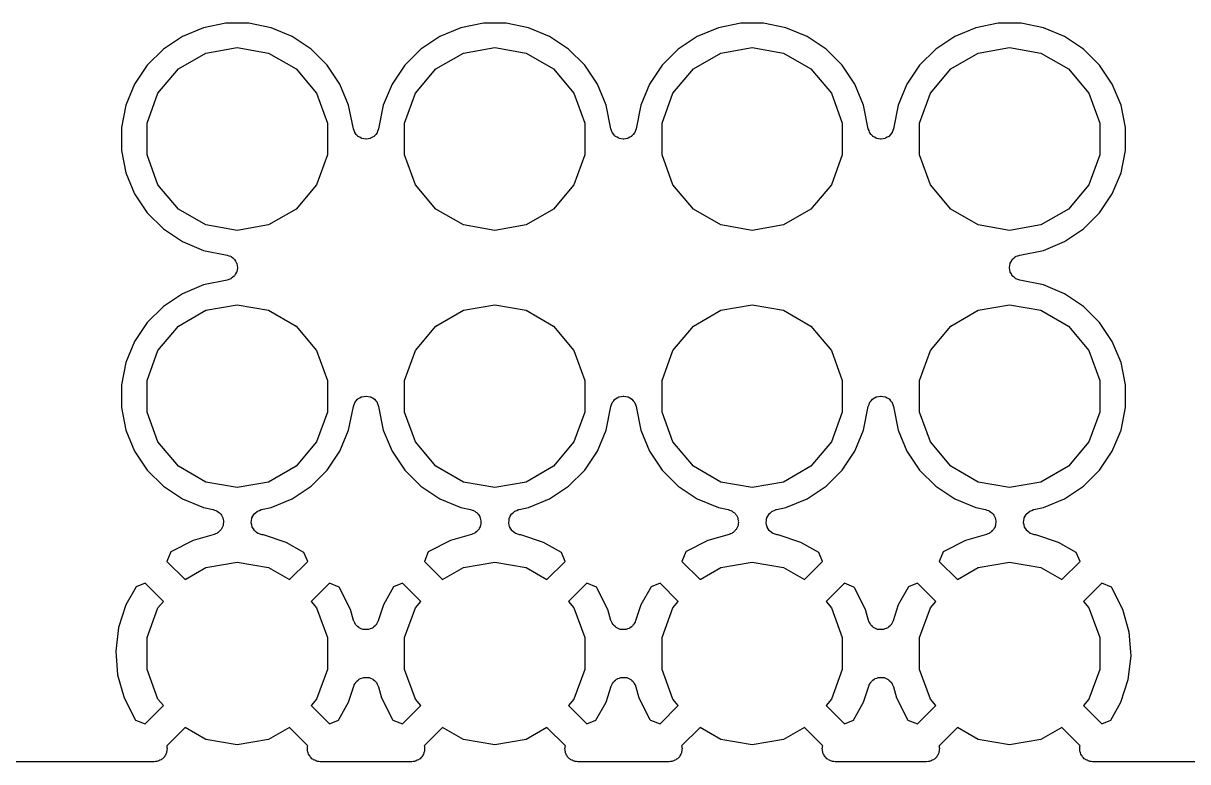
# Model space of a CAD drawing. Extents: x 117.7 to 179.3, y -117.4 to -92.6.
# Drawn here: x 150.2 to 161.69, y -117.38 to -110.08 of the extents above; entities that cross this region are included whole.
import ezdxf

# ---------------------------------------------------------------- set-up
doc = ezdxf.new("R2010")
doc.units = 0
doc.header["$MEASUREMENT"] = 0
doc.layers.add('BLACK', color=7, linetype='CONTINUOUS')

msp = doc.modelspace()

# ---------------------------------------------------------------- linework, layer by layer
at = {"layer": 'BLACK', "linetype": 'CONTINUOUS'}
for p, q in [((151.978, -110.128), (151.77, -110.214)), ((152.199, -110.084), (151.978, -110.128)), ((152.424, -110.084), (152.199, -110.084)), ((152.644, -110.128), (152.424, -110.084)), ((152.853, -110.214), (152.644, -110.128)), ((154.518, -110.128), (154.31, -110.214)), ((154.739, -110.084), (154.518, -110.128)), ((154.964, -110.084), (154.739, -110.084)), ((155.184, -110.128), (154.964, -110.084)), ((155.393, -110.214), (155.184, -110.128)), ((157.058, -110.128), (156.85, -110.214)), ((157.279, -110.084), (157.058, -110.128)), ((157.504, -110.084), (157.279, -110.084)), ((157.724, -110.128), (157.504, -110.084)), ((157.933, -110.214), (157.724, -110.128)), ((159.598, -110.128), (159.39, -110.214)), ((159.819, -110.084), (159.598, -110.128)), ((160.044, -110.084), (159.819, -110.084)), ((160.264, -110.128), (160.044, -110.084)), ((160.473, -110.214), (160.264, -110.128)), ((151.77, -110.214), (151.582, -110.339)), ((153.04, -110.339), (152.853, -110.214)), ((154.31, -110.214), (154.122, -110.339)), ((155.58, -110.339), (155.393, -110.214)), ((156.85, -110.214), (156.662, -110.339)), ((158.12, -110.339), (157.933, -110.214)), ((159.39, -110.214), (159.202, -110.339)), ((160.66, -110.339), (160.473, -110.214)), ((151.582, -110.339), (151.423, -110.498)), ((151.731, -110.535), (152.002, -110.378)), ((152.002, -110.378), (152.311, -110.324)), ((152.311, -110.324), (152.62, -110.378)), ((152.62, -110.378), (152.891, -110.535)), ((153.199, -110.498), (153.04, -110.339)), ((154.122, -110.339), (153.963, -110.498)), ((154.271, -110.535), (154.542, -110.378)), ((154.542, -110.378), (154.851, -110.324)), ((154.851, -110.324), (155.16, -110.378)), ((155.16, -110.378), (155.431, -110.535)), ((155.739, -110.498), (155.58, -110.339)), ((156.662, -110.339), (156.503, -110.498)), ((156.811, -110.535), (157.082, -110.378)), ((157.082, -110.378), (157.391, -110.324)), ((157.391, -110.324), (157.7, -110.378)), ((157.7, -110.378), (157.971, -110.535)), ((158.279, -110.498), (158.12, -110.339)), ((159.202, -110.339), (159.043, -110.498)), ((159.351, -110.535), (159.622, -110.378)), ((159.622, -110.378), (159.931, -110.324)), ((159.931, -110.324), (160.24, -110.378)), ((160.24, -110.378), (160.511, -110.535)), ((160.819, -110.498), (160.66, -110.339)), ((151.423, -110.498), (151.298, -110.685)), ((153.324, -110.685), (153.199, -110.498)), ((153.963, -110.498), (153.838, -110.685)), ((155.864, -110.685), (155.739, -110.498)), ((156.503, -110.498), (156.378, -110.685)), ((158.404, -110.685), (158.279, -110.498)), ((159.043, -110.498), (158.918, -110.685)), ((160.944, -110.685), (160.819, -110.498)), ((151.529, -110.775), (151.731, -110.535)), ((152.891, -110.535), (153.093, -110.775)), ((154.069, -110.775), (154.271, -110.535)), ((155.431, -110.535), (155.633, -110.775)), ((156.609, -110.775), (156.811, -110.535)), ((157.971, -110.535), (158.173, -110.775)), ((159.149, -110.775), (159.351, -110.535)), ((160.511, -110.535), (160.713, -110.775)), ((151.298, -110.685), (151.212, -110.893)), ((153.41, -110.893), (153.324, -110.685)), ((153.838, -110.685), (153.752, -110.893)), ((155.95, -110.893), (155.864, -110.685)), ((156.378, -110.685), (156.292, -110.893)), ((158.49, -110.893), (158.404, -110.685)), ((158.918, -110.685), (158.832, -110.893)), ((161.03, -110.893), (160.944, -110.685)), ((151.422, -111.07), (151.529, -110.775)), ((153.093, -110.775), (153.2, -111.07)), ((153.962, -111.07), (154.069, -110.775)), ((155.633, -110.775), (155.74, -111.07)), ((156.502, -111.07), (156.609, -110.775)), ((158.173, -110.775), (158.28, -111.07)), ((159.042, -111.07), (159.149, -110.775)), ((160.713, -110.775), (160.82, -111.07)), ((151.212, -110.893), (151.168, -111.114)), ((153.457, -111.126), (153.41, -110.893)), ((153.752, -110.893), (153.706, -111.126)), ((155.997, -111.126), (155.95, -110.893)), ((156.292, -110.893), (156.246, -111.126)), ((158.537, -111.126), (158.49, -110.893)), ((158.832, -110.893), (158.786, -111.126)), ((161.074, -111.114), (161.03, -110.893)), ((151.422, -111.383), (151.422, -111.07)), ((153.2, -111.07), (153.2, -111.383)), ((153.962, -111.383), (153.962, -111.07)), ((155.74, -111.07), (155.74, -111.383)), ((156.502, -111.383), (156.502, -111.07)), ((158.28, -111.07), (158.28, -111.383)), ((159.042, -111.383), (159.042, -111.07)), ((160.82, -111.07), (160.82, -111.383)), ((151.168, -111.114), (151.168, -111.339)), ((153.464, -111.144), (153.457, -111.126)), ((153.47, -111.163), (153.464, -111.144)), ((153.472, -111.165), (153.47, -111.163)), ((153.473, -111.167), (153.472, -111.165)), ((153.485, -111.182), (153.473, -111.167)), ((153.497, -111.197), (153.485, -111.182)), ((153.5, -111.198), (153.497, -111.197)), ((153.502, -111.201), (153.5, -111.198)), ((153.519, -111.21), (153.502, -111.201)), ((153.661, -111.201), (153.644, -111.21)), ((153.662, -111.198), (153.661, -111.201)), ((153.665, -111.197), (153.662, -111.198)), ((153.677, -111.182), (153.665, -111.197)), ((153.69, -111.167), (153.677, -111.182)), ((153.691, -111.165), (153.69, -111.167)), ((153.692, -111.163), (153.691, -111.165)), ((153.699, -111.144), (153.692, -111.163)), ((153.706, -111.126), (153.699, -111.144)), ((156.004, -111.144), (155.997, -111.126)), ((156.01, -111.163), (156.004, -111.144)), ((156.012, -111.165), (156.01, -111.163)), ((156.013, -111.167), (156.012, -111.165)), ((156.025, -111.182), (156.013, -111.167)), ((156.037, -111.197), (156.025, -111.182)), ((156.04, -111.198), (156.037, -111.197)), ((156.042, -111.201), (156.04, -111.198)), ((156.059, -111.21), (156.042, -111.201)), ((156.201, -111.201), (156.184, -111.21)), ((156.202, -111.198), (156.201, -111.201)), ((156.205, -111.197), (156.202, -111.198)), ((156.217, -111.182), (156.205, -111.197)), ((156.23, -111.167), (156.217, -111.182)), ((156.231, -111.165), (156.23, -111.167)), ((156.232, -111.163), (156.231, -111.165)), ((156.239, -111.144), (156.232, -111.163)), ((156.246, -111.126), (156.239, -111.144)), ((158.544, -111.144), (158.537, -111.126)), ((158.55, -111.163), (158.544, -111.144)), ((158.552, -111.165), (158.55, -111.163)), ((158.553, -111.167), (158.552, -111.165)), ((158.565, -111.182), (158.553, -111.167)), ((158.577, -111.197), (158.565, -111.182)), ((158.58, -111.198), (158.577, -111.197)), ((158.582, -111.201), (158.58, -111.198)), ((158.599, -111.21), (158.582, -111.201)), ((158.741, -111.201), (158.724, -111.21)), ((158.742, -111.198), (158.741, -111.201)), ((158.745, -111.197), (158.742, -111.198)), ((158.757, -111.182), (158.745, -111.197)), ((158.77, -111.167), (158.757, -111.182)), ((158.771, -111.165), (158.77, -111.167)), ((158.772, -111.163), (158.771, -111.165)), ((158.779, -111.144), (158.772, -111.163)), ((158.786, -111.126), (158.779, -111.144)), ((161.074, -111.339), (161.074, -111.114)), ((153.535, -111.22), (153.519, -111.21)), ((153.538, -111.22), (153.535, -111.22)), ((153.54, -111.222), (153.538, -111.22)), ((153.559, -111.225), (153.54, -111.222)), ((153.578, -111.228), (153.559, -111.225)), ((153.581, -111.228), (153.578, -111.228)), ((153.584, -111.228), (153.581, -111.228)), ((153.603, -111.225), (153.584, -111.228)), ((153.622, -111.222), (153.603, -111.225)), ((153.624, -111.22), (153.622, -111.222)), ((153.627, -111.22), (153.624, -111.22)), ((153.644, -111.21), (153.627, -111.22)), ((156.075, -111.22), (156.059, -111.21)), ((156.078, -111.22), (156.075, -111.22)), ((156.08, -111.222), (156.078, -111.22)), ((156.099, -111.225), (156.08, -111.222)), ((156.118, -111.228), (156.099, -111.225)), ((156.121, -111.228), (156.118, -111.228)), ((156.124, -111.228), (156.121, -111.228)), ((156.143, -111.225), (156.124, -111.228)), ((156.162, -111.222), (156.143, -111.225)), ((156.164, -111.22), (156.162, -111.222)), ((156.167, -111.22), (156.164, -111.22)), ((156.184, -111.21), (156.167, -111.22)), ((158.615, -111.22), (158.599, -111.21)), ((158.618, -111.22), (158.615, -111.22)), ((158.62, -111.222), (158.618, -111.22)), ((158.639, -111.225), (158.62, -111.222)), ((158.658, -111.228), (158.639, -111.225)), ((158.661, -111.228), (158.658, -111.228)), ((158.664, -111.228), (158.661, -111.228)), ((158.683, -111.225), (158.664, -111.228)), ((158.702, -111.222), (158.683, -111.225)), ((158.704, -111.22), (158.702, -111.222)), ((158.707, -111.22), (158.704, -111.22)), ((158.724, -111.21), (158.707, -111.22)), ((151.168, -111.339), (151.212, -111.56)), ((151.529, -111.678), (151.422, -111.383)), ((153.2, -111.383), (153.093, -111.678)), ((154.069, -111.678), (153.962, -111.383)), ((155.74, -111.383), (155.633, -111.678)), ((156.609, -111.678), (156.502, -111.383)), ((158.28, -111.383), (158.173, -111.678)), ((159.149, -111.678), (159.042, -111.383)), ((160.82, -111.383), (160.713, -111.678)), ((161.03, -111.56), (161.074, -111.339)), ((151.212, -111.56), (151.298, -111.768)), ((160.944, -111.768), (161.03, -111.56)), ((151.298, -111.768), (151.423, -111.955)), ((151.731, -111.918), (151.529, -111.678)), ((153.093, -111.678), (152.891, -111.918)), ((154.271, -111.918), (154.069, -111.678)), ((155.633, -111.678), (155.431, -111.918)), ((156.811, -111.918), (156.609, -111.678)), ((158.173, -111.678), (157.971, -111.918)), ((159.351, -111.918), (159.149, -111.678)), ((160.713, -111.678), (160.511, -111.918)), ((160.819, -111.955), (160.944, -111.768)), ((151.423, -111.955), (151.582, -112.114)), ((152.002, -112.075), (151.731, -111.918)), ((152.891, -111.918), (152.62, -112.075)), ((154.542, -112.075), (154.271, -111.918)), ((155.431, -111.918), (155.16, -112.075)), ((157.082, -112.075), (156.811, -111.918)), ((157.971, -111.918), (157.7, -112.075)), ((159.622, -112.075), (159.351, -111.918)), ((160.511, -111.918), (160.24, -112.075)), ((160.66, -112.114), (160.819, -111.955)), ((151.582, -112.114), (151.77, -112.24)), ((152.311, -112.129), (152.002, -112.075)), ((152.62, -112.075), (152.311, -112.129)), ((154.851, -112.129), (154.542, -112.075)), ((155.16, -112.075), (154.851, -112.129)), ((157.391, -112.129), (157.082, -112.075)), ((157.7, -112.075), (157.391, -112.129)), ((159.931, -112.129), (159.622, -112.075)), ((160.24, -112.075), (159.931, -112.129)), ((160.473, -112.24), (160.66, -112.114)), ((151.77, -112.24), (151.978, -112.326)), ((151.978, -112.326), (152.211, -112.372)), ((160.031, -112.372), (160.264, -112.326)), ((160.264, -112.326), (160.473, -112.24)), ((152.211, -112.372), (152.229, -112.379)), ((152.229, -112.379), (152.247, -112.385)), ((152.247, -112.385), (152.249, -112.387)), ((152.249, -112.387), (152.252, -112.388)), ((152.252, -112.388), (152.266, -112.401)), ((152.266, -112.401), (152.281, -112.413)), ((152.281, -112.413), (152.283, -112.415)), ((152.283, -112.415), (152.285, -112.417)), ((152.285, -112.417), (152.294, -112.434)), ((152.294, -112.434), (152.304, -112.451)), ((152.304, -112.451), (152.305, -112.453)), ((152.305, -112.453), (152.306, -112.456)), ((152.306, -112.456), (152.309, -112.475)), ((159.933, -112.475), (159.936, -112.456)), ((159.936, -112.456), (159.937, -112.453)), ((159.937, -112.453), (159.938, -112.451)), ((159.938, -112.451), (159.948, -112.434)), ((159.948, -112.434), (159.957, -112.417)), ((159.957, -112.417), (159.959, -112.415)), ((159.959, -112.415), (159.961, -112.413)), ((159.961, -112.413), (159.976, -112.401)), ((159.976, -112.401), (159.99, -112.388)), ((159.99, -112.388), (159.993, -112.387)), ((159.993, -112.387), (159.995, -112.385)), ((159.995, -112.385), (160.013, -112.379)), ((160.013, -112.379), (160.031, -112.372)), ((152.281, -112.58), (152.266, -112.592)), ((152.283, -112.578), (152.281, -112.58)), ((152.285, -112.576), (152.283, -112.578)), ((152.294, -112.559), (152.285, -112.576)), ((152.304, -112.543), (152.294, -112.559)), ((152.305, -112.54), (152.304, -112.543)), ((152.306, -112.537), (152.305, -112.54)), ((152.309, -112.518), (152.306, -112.537)), ((152.309, -112.475), (152.313, -112.494)), ((152.313, -112.499), (152.309, -112.518)), ((152.313, -112.494), (152.313, -112.497)), ((152.313, -112.497), (152.313, -112.499)), ((159.929, -112.494), (159.933, -112.475)), ((159.93, -112.497), (159.929, -112.494)), ((159.929, -112.499), (159.93, -112.497)), ((159.933, -112.518), (159.929, -112.499)), ((159.936, -112.537), (159.933, -112.518)), ((159.937, -112.54), (159.936, -112.537)), ((159.938, -112.543), (159.937, -112.54)), ((159.948, -112.559), (159.938, -112.543)), ((159.957, -112.576), (159.948, -112.559)), ((159.959, -112.578), (159.957, -112.576)), ((159.961, -112.58), (159.959, -112.578)), ((159.976, -112.592), (159.961, -112.58)), ((151.978, -112.668), (151.77, -112.754)), ((152.211, -112.621), (151.978, -112.668)), ((152.229, -112.614), (152.211, -112.621)), ((152.247, -112.608), (152.229, -112.614)), ((152.249, -112.606), (152.247, -112.608)), ((152.252, -112.605), (152.249, -112.606)), ((152.266, -112.592), (152.252, -112.605)), ((159.99, -112.605), (159.976, -112.592)), ((159.993, -112.606), (159.99, -112.605)), ((159.995, -112.608), (159.993, -112.606)), ((160.013, -112.614), (159.995, -112.608)), ((160.031, -112.621), (160.013, -112.614)), ((160.264, -112.668), (160.031, -112.621)), ((160.473, -112.754), (160.264, -112.668)), ((151.77, -112.754), (151.582, -112.879)), ((160.66, -112.879), (160.473, -112.754)), ((151.582, -112.879), (151.423, -113.038)), ((151.731, -113.075), (152.002, -112.918)), ((152.002, -112.918), (152.311, -112.864)), ((152.311, -112.864), (152.62, -112.918)), ((152.62, -112.918), (152.891, -113.075)), ((154.271, -113.075), (154.542, -112.918)), ((154.542, -112.918), (154.851, -112.864)), ((154.851, -112.864), (155.16, -112.918)), ((155.16, -112.918), (155.431, -113.075)), ((156.811, -113.075), (157.082, -112.918)), ((157.082, -112.918), (157.391, -112.864)), ((157.391, -112.864), (157.7, -112.918)), ((157.7, -112.918), (157.971, -113.075)), ((159.351, -113.075), (159.622, -112.918)), ((159.622, -112.918), (159.931, -112.864)), ((159.931, -112.864), (160.24, -112.918)), ((160.24, -112.918), (160.511, -113.075)), ((160.819, -113.038), (160.66, -112.879)), ((151.423, -113.038), (151.298, -113.225)), ((160.944, -113.225), (160.819, -113.038)), ((151.529, -113.315), (151.731, -113.075)), ((152.891, -113.075), (153.093, -113.315)), ((154.069, -113.315), (154.271, -113.075)), ((155.431, -113.075), (155.633, -113.315)), ((156.609, -113.315), (156.811, -113.075)), ((157.971, -113.075), (158.173, -113.315)), ((159.149, -113.315), (159.351, -113.075)), ((160.511, -113.075), (160.713, -113.315)), ((151.298, -113.225), (151.212, -113.433)), ((161.03, -113.433), (160.944, -113.225)), ((151.422, -113.61), (151.529, -113.315)), ((153.093, -113.315), (153.2, -113.61)), ((153.962, -113.61), (154.069, -113.315)), ((155.633, -113.315), (155.74, -113.61)), ((156.502, -113.61), (156.609, -113.315)), ((158.173, -113.315), (158.28, -113.61)), ((159.042, -113.61), (159.149, -113.315)), ((160.713, -113.315), (160.82, -113.61)), ((151.212, -113.433), (151.168, -113.654)), ((161.074, -113.654), (161.03, -113.433)), ((151.422, -113.923), (151.422, -113.61)), ((153.2, -113.61), (153.2, -113.923)), ((153.962, -113.923), (153.962, -113.61)), ((155.74, -113.61), (155.74, -113.923)), ((156.502, -113.923), (156.502, -113.61)), ((158.28, -113.61), (158.28, -113.923)), ((159.042, -113.923), (159.042, -113.61)), ((160.82, -113.61), (160.82, -113.923)), ((151.168, -113.654), (151.168, -113.879)), ((161.074, -113.879), (161.074, -113.654)), ((153.464, -113.849), (153.47, -113.831)), ((153.47, -113.831), (153.472, -113.828)), ((153.472, -113.828), (153.473, -113.826)), ((153.473, -113.826), (153.485, -113.811)), ((153.485, -113.811), (153.497, -113.796)), ((153.497, -113.796), (153.5, -113.795)), ((153.5, -113.795), (153.502, -113.793)), ((153.502, -113.793), (153.519, -113.783)), ((153.519, -113.783), (153.535, -113.773)), ((153.535, -113.773), (153.538, -113.773)), ((153.538, -113.773), (153.54, -113.771)), ((153.54, -113.771), (153.559, -113.768)), ((153.559, -113.768), (153.578, -113.765)), ((153.578, -113.765), (153.581, -113.765)), ((153.581, -113.765), (153.584, -113.765)), ((153.584, -113.765), (153.603, -113.768)), ((153.603, -113.768), (153.622, -113.771)), ((153.622, -113.771), (153.624, -113.773)), ((153.624, -113.773), (153.627, -113.773)), ((153.627, -113.773), (153.644, -113.783)), ((153.644, -113.783), (153.661, -113.793)), ((153.661, -113.793), (153.662, -113.795)), ((153.662, -113.795), (153.665, -113.796)), ((153.665, -113.796), (153.677, -113.811)), ((153.677, -113.811), (153.69, -113.826)), ((153.69, -113.826), (153.691, -113.828)), ((153.691, -113.828), (153.692, -113.831)), ((153.692, -113.831), (153.699, -113.849)), ((156.004, -113.849), (156.01, -113.831)), ((156.01, -113.831), (156.012, -113.828)), ((156.012, -113.828), (156.013, -113.826)), ((156.013, -113.826), (156.025, -113.811)), ((156.025, -113.811), (156.037, -113.796)), ((156.037, -113.796), (156.04, -113.795)), ((156.04, -113.795), (156.042, -113.793)), ((156.042, -113.793), (156.059, -113.783)), ((156.059, -113.783), (156.075, -113.773)), ((156.075, -113.773), (156.078, -113.773)), ((156.078, -113.773), (156.08, -113.771)), ((156.08, -113.771), (156.099, -113.768)), ((156.099, -113.768), (156.118, -113.765)), ((156.118, -113.765), (156.121, -113.765)), ((156.121, -113.765), (156.124, -113.765)), ((156.124, -113.765), (156.143, -113.768)), ((156.143, -113.768), (156.162, -113.771)), ((156.162, -113.771), (156.164, -113.773)), ((156.164, -113.773), (156.167, -113.773)), ((156.167, -113.773), (156.184, -113.783)), ((156.184, -113.783), (156.201, -113.793)), ((156.201, -113.793), (156.202, -113.795)), ((156.202, -113.795), (156.205, -113.796)), ((156.205, -113.796), (156.217, -113.811)), ((156.217, -113.811), (156.23, -113.826)), ((156.23, -113.826), (156.231, -113.828)), ((156.231, -113.828), (156.232, -113.831)), ((156.232, -113.831), (156.239, -113.849)), ((158.544, -113.849), (158.55, -113.831)), ((158.55, -113.831), (158.552, -113.828)), ((158.552, -113.828), (158.553, -113.826)), ((158.553, -113.826), (158.565, -113.811)), ((158.565, -113.811), (158.577, -113.796)), ((158.577, -113.796), (158.58, -113.795)), ((158.58, -113.795), (158.582, -113.793)), ((158.582, -113.793), (158.599, -113.783)), ((158.599, -113.783), (158.615, -113.773)), ((158.615, -113.773), (158.618, -113.773)), ((158.618, -113.773), (158.62, -113.771)), ((158.62, -113.771), (158.639, -113.768)), ((158.639, -113.768), (158.658, -113.765)), ((158.658, -113.765), (158.661, -113.765)), ((158.661, -113.765), (158.664, -113.765)), ((158.664, -113.765), (158.683, -113.768)), ((158.683, -113.768), (158.702, -113.771)), ((158.702, -113.771), (158.704, -113.773)), ((158.704, -113.773), (158.707, -113.773)), ((158.707, -113.773), (158.724, -113.783)), ((158.724, -113.783), (158.741, -113.793)), ((158.741, -113.793), (158.742, -113.795)), ((158.742, -113.795), (158.745, -113.796)), ((158.745, -113.796), (158.757, -113.811)), ((158.757, -113.811), (158.77, -113.826)), ((158.77, -113.826), (158.771, -113.828)), ((158.771, -113.828), (158.772, -113.831)), ((158.772, -113.831), (158.779, -113.849)), ((151.168, -113.879), (151.212, -114.1)), ((151.529, -114.218), (151.422, -113.923)), ((153.2, -113.923), (153.093, -114.218)), ((153.41, -114.1), (153.457, -113.867)), ((153.457, -113.867), (153.464, -113.849)), ((153.699, -113.849), (153.706, -113.867)), ((153.706, -113.867), (153.752, -114.1)), ((154.069, -114.218), (153.962, -113.923)), ((155.74, -113.923), (155.633, -114.218)), ((155.95, -114.1), (155.997, -113.867)), ((155.997, -113.867), (156.004, -113.849)), ((156.239, -113.849), (156.246, -113.867)), ((156.246, -113.867), (156.292, -114.1)), ((156.609, -114.218), (156.502, -113.923)), ((158.28, -113.923), (158.173, -114.218)), ((158.49, -114.1), (158.537, -113.867)), ((158.537, -113.867), (158.544, -113.849)), ((158.779, -113.849), (158.786, -113.867)), ((158.786, -113.867), (158.832, -114.1)), ((159.149, -114.218), (159.042, -113.923)), ((160.82, -113.923), (160.713, -114.218)), ((161.03, -114.1), (161.074, -113.879)), ((151.212, -114.1), (151.298, -114.308)), ((153.324, -114.308), (153.41, -114.1)), ((153.752, -114.1), (153.838, -114.308)), ((155.864, -114.308), (155.95, -114.1)), ((156.292, -114.1), (156.378, -114.308)), ((158.404, -114.308), (158.49, -114.1)), ((158.832, -114.1), (158.918, -114.308)), ((160.944, -114.308), (161.03, -114.1)), ((151.731, -114.458), (151.529, -114.218)), ((153.093, -114.218), (152.891, -114.458)), ((154.271, -114.458), (154.069, -114.218)), ((155.633, -114.218), (155.431, -114.458)), ((156.811, -114.458), (156.609, -114.218)), ((158.173, -114.218), (157.971, -114.458)), ((159.351, -114.458), (159.149, -114.218)), ((160.713, -114.218), (160.511, -114.458)), ((151.298, -114.308), (151.423, -114.495)), ((153.199, -114.495), (153.324, -114.308)), ((153.838, -114.308), (153.963, -114.495)), ((155.739, -114.495), (155.864, -114.308)), ((156.378, -114.308), (156.503, -114.495)), ((158.279, -114.495), (158.404, -114.308)), ((158.918, -114.308), (159.043, -114.495)), ((160.819, -114.495), (160.944, -114.308)), ((151.423, -114.495), (151.582, -114.654)), ((152.002, -114.615), (151.731, -114.458)), ((152.891, -114.458), (152.62, -114.615)), ((153.04, -114.654), (153.199, -114.495)), ((153.963, -114.495), (154.122, -114.654)), ((154.542, -114.615), (154.271, -114.458)), ((155.431, -114.458), (155.16, -114.615)), ((155.58, -114.654), (155.739, -114.495)), ((156.503, -114.495), (156.662, -114.654)), ((157.082, -114.615), (156.811, -114.458)), ((157.971, -114.458), (157.7, -114.615)), ((158.12, -114.654), (158.279, -114.495)), ((159.043, -114.495), (159.202, -114.654)), ((159.622, -114.615), (159.351, -114.458)), ((160.511, -114.458), (160.24, -114.615)), ((160.66, -114.654), (160.819, -114.495)), ((152.311, -114.669), (152.002, -114.615)), ((152.62, -114.615), (152.311, -114.669)), ((154.851, -114.669), (154.542, -114.615)), ((155.16, -114.615), (154.851, -114.669)), ((157.391, -114.669), (157.082, -114.615)), ((157.7, -114.615), (157.391, -114.669)), ((159.931, -114.669), (159.622, -114.615)), ((160.24, -114.615), (159.931, -114.669)), ((151.582, -114.654), (151.77, -114.78)), ((152.853, -114.78), (153.04, -114.654)), ((154.122, -114.654), (154.31, -114.78)), ((155.393, -114.78), (155.58, -114.654)), ((156.662, -114.654), (156.85, -114.78)), ((157.933, -114.78), (158.12, -114.654)), ((159.202, -114.654), (159.39, -114.78)), ((160.473, -114.78), (160.66, -114.654)), ((151.77, -114.78), (151.978, -114.866)), ((151.978, -114.866), (152.073, -114.885)), ((152.551, -114.884), (152.644, -114.866)), ((152.644, -114.866), (152.853, -114.78)), ((154.31, -114.78), (154.518, -114.866)), ((154.518, -114.866), (154.613, -114.885)), ((155.091, -114.884), (155.184, -114.866)), ((155.184, -114.866), (155.393, -114.78)), ((156.85, -114.78), (157.058, -114.866)), ((157.058, -114.866), (157.153, -114.885)), ((157.631, -114.884), (157.724, -114.866)), ((157.724, -114.866), (157.933, -114.78)), ((159.39, -114.78), (159.598, -114.866)), ((159.598, -114.866), (159.693, -114.885)), ((160.171, -114.884), (160.264, -114.866)), ((160.264, -114.866), (160.473, -114.78)), ((152.073, -114.885), (152.087, -114.89)), ((152.087, -114.89), (152.101, -114.893)), ((152.101, -114.893), (152.107, -114.898)), ((152.107, -114.898), (152.114, -114.901)), ((152.114, -114.901), (152.125, -114.91)), ((152.125, -114.91), (152.137, -114.918)), ((152.137, -114.918), (152.142, -114.925)), ((152.142, -114.925), (152.148, -114.93)), ((152.148, -114.93), (152.155, -114.942)), ((152.155, -114.942), (152.163, -114.954)), ((152.163, -114.954), (152.165, -114.962)), ((152.165, -114.962), (152.169, -114.968)), ((152.169, -114.968), (152.171, -114.983)), ((152.171, -114.983), (152.175, -114.997)), ((152.449, -115.012), (152.452, -114.992)), ((152.452, -114.992), (152.454, -114.972)), ((152.454, -114.972), (152.455, -114.97)), ((152.455, -114.97), (152.456, -114.968)), ((152.456, -114.968), (152.465, -114.951)), ((152.465, -114.951), (152.474, -114.933)), ((152.474, -114.933), (152.476, -114.931)), ((152.476, -114.931), (152.477, -114.929)), ((152.477, -114.929), (152.492, -114.916)), ((152.492, -114.916), (152.506, -114.903)), ((152.506, -114.903), (152.508, -114.902)), ((152.508, -114.902), (152.51, -114.9)), ((152.51, -114.9), (152.529, -114.893)), ((152.529, -114.893), (152.547, -114.885)), ((152.547, -114.885), (152.549, -114.885)), ((152.549, -114.885), (152.551, -114.884)), ((154.613, -114.885), (154.627, -114.89)), ((154.627, -114.89), (154.641, -114.893)), ((154.641, -114.893), (154.647, -114.898)), ((154.647, -114.898), (154.654, -114.901)), ((154.654, -114.901), (154.665, -114.91)), ((154.665, -114.91), (154.677, -114.918)), ((154.677, -114.918), (154.682, -114.925)), ((154.682, -114.925), (154.688, -114.93)), ((154.688, -114.93), (154.695, -114.942)), ((154.695, -114.942), (154.703, -114.954)), ((154.703, -114.954), (154.705, -114.962)), ((154.705, -114.962), (154.709, -114.968)), ((154.709, -114.968), (154.711, -114.983)), ((154.711, -114.983), (154.715, -114.997)), ((154.989, -115.012), (154.992, -114.992)), ((154.992, -114.992), (154.994, -114.972)), ((154.994, -114.972), (154.995, -114.97)), ((154.995, -114.97), (154.996, -114.968)), ((154.996, -114.968), (155.005, -114.951)), ((155.005, -114.951), (155.014, -114.933)), ((155.014, -114.933), (155.016, -114.931)), ((155.016, -114.931), (155.017, -114.929)), ((155.017, -114.929), (155.032, -114.916)), ((155.032, -114.916), (155.046, -114.903)), ((155.046, -114.903), (155.048, -114.902)), ((155.048, -114.902), (155.05, -114.9)), ((155.05, -114.9), (155.069, -114.893)), ((155.069, -114.893), (155.087, -114.885)), ((155.087, -114.885), (155.089, -114.885)), ((155.089, -114.885), (155.091, -114.884)), ((157.153, -114.885), (157.167, -114.89)), ((157.167, -114.89), (157.181, -114.893)), ((157.181, -114.893), (157.187, -114.898)), ((157.187, -114.898), (157.194, -114.901)), ((157.194, -114.901), (157.205, -114.91)), ((157.205, -114.91), (157.217, -114.918)), ((157.217, -114.918), (157.222, -114.925)), ((157.222, -114.925), (157.228, -114.93)), ((157.228, -114.93), (157.235, -114.942)), ((157.235, -114.942), (157.243, -114.954)), ((157.243, -114.954), (157.245, -114.962)), ((157.245, -114.962), (157.249, -114.968)), ((157.249, -114.968), (157.251, -114.983)), ((157.251, -114.983), (157.255, -114.997)), ((157.529, -115.012), (157.532, -114.992)), ((157.532, -114.992), (157.534, -114.972)), ((157.534, -114.972), (157.535, -114.97)), ((157.535, -114.97), (157.536, -114.968)), ((157.536, -114.968), (157.545, -114.951)), ((157.545, -114.951), (157.554, -114.933)), ((157.554, -114.933), (157.556, -114.931)), ((157.556, -114.931), (157.557, -114.929)), ((157.557, -114.929), (157.572, -114.916)), ((157.572, -114.916), (157.586, -114.903)), ((157.586, -114.903), (157.588, -114.902)), ((157.588, -114.902), (157.59, -114.9)), ((157.59, -114.9), (157.609, -114.893)), ((157.609, -114.893), (157.627, -114.885)), ((157.627, -114.885), (157.629, -114.885)), ((157.629, -114.885), (157.631, -114.884)), ((159.693, -114.885), (159.707, -114.89)), ((159.707, -114.89), (159.721, -114.893)), ((159.721, -114.893), (159.727, -114.898)), ((159.727, -114.898), (159.734, -114.901)), ((159.734, -114.901), (159.745, -114.91)), ((159.745, -114.91), (159.757, -114.918)), ((159.757, -114.918), (159.762, -114.925)), ((159.762, -114.925), (159.768, -114.93)), ((159.768, -114.93), (159.775, -114.942)), ((159.775, -114.942), (159.783, -114.954)), ((159.783, -114.954), (159.785, -114.962)), ((159.785, -114.962), (159.789, -114.968)), ((159.789, -114.968), (159.791, -114.983)), ((159.791, -114.983), (159.795, -114.997)), ((160.069, -115.012), (160.072, -114.992)), ((160.072, -114.992), (160.074, -114.972)), ((160.074, -114.972), (160.075, -114.97)), ((160.075, -114.97), (160.076, -114.968)), ((160.076, -114.968), (160.085, -114.951)), ((160.085, -114.951), (160.094, -114.933)), ((160.094, -114.933), (160.096, -114.931)), ((160.096, -114.931), (160.097, -114.929)), ((160.097, -114.929), (160.112, -114.916)), ((160.112, -114.916), (160.126, -114.903)), ((160.126, -114.903), (160.128, -114.902)), ((160.128, -114.902), (160.13, -114.9)), ((160.13, -114.9), (160.149, -114.893)), ((160.149, -114.893), (160.167, -114.885)), ((160.167, -114.885), (160.169, -114.885)), ((160.169, -114.885), (160.171, -114.884)), ((152.133, -115.102), (152.123, -115.112)), ((152.144, -115.093), (152.133, -115.102)), ((152.148, -115.086), (152.144, -115.093)), ((152.153, -115.081), (152.148, -115.086)), ((152.159, -115.068), (152.153, -115.081)), ((152.167, -115.055), (152.159, -115.068)), ((152.168, -115.048), (152.167, -115.055)), ((152.172, -115.041), (152.168, -115.048)), ((152.173, -115.026), (152.172, -115.041)), ((152.175, -115.012), (152.173, -115.026)), ((152.175, -114.997), (152.174, -115.004)), ((152.174, -115.004), (152.175, -115.012)), ((152.449, -115.014), (152.449, -115.012)), ((152.449, -115.016), (152.449, -115.014)), ((152.454, -115.035), (152.449, -115.016)), ((152.458, -115.055), (152.454, -115.035)), ((152.459, -115.057), (152.458, -115.055)), ((152.459, -115.059), (152.459, -115.057)), ((152.47, -115.076), (152.459, -115.059)), ((152.48, -115.093), (152.47, -115.076)), ((152.482, -115.094), (152.48, -115.093)), ((152.483, -115.096), (152.482, -115.094)), ((152.499, -115.108), (152.483, -115.096)), ((152.515, -115.12), (152.499, -115.108)), ((154.673, -115.102), (154.663, -115.112)), ((154.684, -115.093), (154.673, -115.102)), ((154.688, -115.086), (154.684, -115.093)), ((154.693, -115.081), (154.688, -115.086)), ((154.699, -115.068), (154.693, -115.081)), ((154.707, -115.055), (154.699, -115.068)), ((154.708, -115.048), (154.707, -115.055)), ((154.712, -115.041), (154.708, -115.048)), ((154.713, -115.026), (154.712, -115.041)), ((154.715, -115.012), (154.713, -115.026)), ((154.715, -114.997), (154.714, -115.004)), ((154.714, -115.004), (154.715, -115.012)), ((154.989, -115.014), (154.989, -115.012)), ((154.989, -115.016), (154.989, -115.014)), ((154.994, -115.035), (154.989, -115.016)), ((154.998, -115.055), (154.994, -115.035)), ((154.999, -115.057), (154.998, -115.055)), ((154.999, -115.059), (154.999, -115.057)), ((155.01, -115.076), (154.999, -115.059)), ((155.02, -115.093), (155.01, -115.076)), ((155.022, -115.094), (155.02, -115.093)), ((155.023, -115.096), (155.022, -115.094)), ((155.039, -115.108), (155.023, -115.096)), ((155.055, -115.12), (155.039, -115.108)), ((157.213, -115.102), (157.203, -115.112)), ((157.224, -115.093), (157.213, -115.102)), ((157.228, -115.086), (157.224, -115.093)), ((157.233, -115.081), (157.228, -115.086)), ((157.239, -115.068), (157.233, -115.081)), ((157.247, -115.055), (157.239, -115.068)), ((157.248, -115.048), (157.247, -115.055)), ((157.252, -115.041), (157.248, -115.048)), ((157.253, -115.026), (157.252, -115.041)), ((157.255, -115.012), (157.253, -115.026)), ((157.255, -114.997), (157.254, -115.004)), ((157.254, -115.004), (157.255, -115.012)), ((157.529, -115.014), (157.529, -115.012)), ((157.529, -115.016), (157.529, -115.014)), ((157.534, -115.035), (157.529, -115.016)), ((157.538, -115.055), (157.534, -115.035)), ((157.539, -115.057), (157.538, -115.055)), ((157.539, -115.059), (157.539, -115.057)), ((157.55, -115.076), (157.539, -115.059)), ((157.56, -115.093), (157.55, -115.076)), ((157.562, -115.094), (157.56, -115.093)), ((157.563, -115.096), (157.562, -115.094)), ((157.579, -115.108), (157.563, -115.096)), ((157.595, -115.12), (157.579, -115.108)), ((159.753, -115.102), (159.743, -115.112)), ((159.764, -115.093), (159.753, -115.102)), ((159.768, -115.086), (159.764, -115.093)), ((159.773, -115.081), (159.768, -115.086)), ((159.779, -115.068), (159.773, -115.081)), ((159.787, -115.055), (159.779, -115.068)), ((159.788, -115.048), (159.787, -115.055)), ((159.792, -115.041), (159.788, -115.048)), ((159.793, -115.026), (159.792, -115.041)), ((159.795, -115.012), (159.793, -115.026)), ((159.795, -114.997), (159.794, -115.004)), ((159.794, -115.004), (159.795, -115.012)), ((160.069, -115.014), (160.069, -115.012)), ((160.069, -115.016), (160.069, -115.014)), ((160.074, -115.035), (160.069, -115.016)), ((160.078, -115.055), (160.074, -115.035)), ((160.079, -115.057), (160.078, -115.055)), ((160.079, -115.059), (160.079, -115.057)), ((160.09, -115.076), (160.079, -115.059)), ((160.1, -115.093), (160.09, -115.076)), ((160.102, -115.094), (160.1, -115.093)), ((160.103, -115.096), (160.102, -115.094)), ((160.119, -115.108), (160.103, -115.096)), ((160.135, -115.12), (160.119, -115.108)), ((151.875, -115.19), (151.661, -115.299)), ((152.083, -115.132), (151.875, -115.19)), ((152.096, -115.125), (152.083, -115.132)), ((152.11, -115.121), (152.096, -115.125)), ((152.116, -115.116), (152.11, -115.121)), ((152.123, -115.112), (152.116, -115.116)), ((152.517, -115.121), (152.515, -115.12)), ((152.519, -115.122), (152.517, -115.121)), ((152.538, -115.128), (152.519, -115.122)), ((152.557, -115.134), (152.538, -115.128)), ((152.559, -115.134), (152.557, -115.134)), ((152.561, -115.135), (152.559, -115.134)), ((152.569, -115.136), (152.561, -115.135)), ((152.792, -115.209), (152.569, -115.136)), ((152.969, -115.308), (152.792, -115.209)), ((154.415, -115.19), (154.201, -115.299)), ((154.623, -115.132), (154.415, -115.19)), ((154.636, -115.125), (154.623, -115.132)), ((154.65, -115.121), (154.636, -115.125)), ((154.656, -115.116), (154.65, -115.121)), ((154.663, -115.112), (154.656, -115.116)), ((155.057, -115.121), (155.055, -115.12)), ((155.059, -115.122), (155.057, -115.121)), ((155.078, -115.128), (155.059, -115.122)), ((155.097, -115.134), (155.078, -115.128)), ((155.099, -115.134), (155.097, -115.134)), ((155.101, -115.135), (155.099, -115.134)), ((155.109, -115.136), (155.101, -115.135)), ((155.332, -115.209), (155.109, -115.136)), ((155.509, -115.308), (155.332, -115.209)), ((156.955, -115.19), (156.741, -115.299)), ((157.163, -115.132), (156.955, -115.19)), ((157.176, -115.125), (157.163, -115.132)), ((157.19, -115.121), (157.176, -115.125)), ((157.196, -115.116), (157.19, -115.121)), ((157.203, -115.112), (157.196, -115.116)), ((157.597, -115.121), (157.595, -115.12)), ((157.599, -115.122), (157.597, -115.121)), ((157.618, -115.128), (157.599, -115.122)), ((157.637, -115.134), (157.618, -115.128)), ((157.639, -115.134), (157.637, -115.134)), ((157.641, -115.135), (157.639, -115.134)), ((157.649, -115.136), (157.641, -115.135)), ((157.872, -115.209), (157.649, -115.136)), ((158.049, -115.308), (157.872, -115.209)), ((159.495, -115.19), (159.281, -115.299)), ((159.703, -115.132), (159.495, -115.19)), ((159.716, -115.125), (159.703, -115.132)), ((159.73, -115.121), (159.716, -115.125)), ((159.736, -115.116), (159.73, -115.121)), ((159.743, -115.112), (159.736, -115.116)), ((160.137, -115.121), (160.135, -115.12)), ((160.139, -115.122), (160.137, -115.121)), ((160.158, -115.128), (160.139, -115.122)), ((160.177, -115.134), (160.158, -115.128)), ((160.179, -115.134), (160.177, -115.134)), ((160.181, -115.135), (160.179, -115.134)), ((160.189, -115.136), (160.181, -115.135)), ((160.412, -115.209), (160.189, -115.136)), ((160.589, -115.308), (160.412, -115.209)), ((151.655, -115.303), (151.617, -115.397)), ((151.661, -115.299), (151.655, -115.303)), ((153.006, -115.397), (152.969, -115.308)), ((154.195, -115.303), (154.157, -115.397)), ((154.201, -115.299), (154.195, -115.303)), ((155.546, -115.397), (155.509, -115.308)), ((156.735, -115.303), (156.697, -115.397)), ((156.741, -115.299), (156.735, -115.303)), ((158.086, -115.397), (158.049, -115.308)), ((159.275, -115.303), (159.237, -115.397)), ((159.281, -115.299), (159.275, -115.303)), ((160.626, -115.397), (160.589, -115.308)), ((151.617, -115.397), (151.797, -115.577)), ((152.002, -115.458), (152.311, -115.404)), ((152.311, -115.404), (152.62, -115.458)), ((152.826, -115.577), (153.006, -115.397)), ((154.157, -115.397), (154.337, -115.577)), ((154.542, -115.458), (154.851, -115.404)), ((154.851, -115.404), (155.16, -115.458)), ((155.366, -115.577), (155.546, -115.397)), ((156.697, -115.397), (156.877, -115.577)), ((157.082, -115.458), (157.391, -115.404)), ((157.391, -115.404), (157.7, -115.458)), ((157.906, -115.577), (158.086, -115.397)), ((159.237, -115.397), (159.417, -115.577)), ((159.622, -115.458), (159.931, -115.404)), ((159.931, -115.404), (160.24, -115.458)), ((160.446, -115.577), (160.626, -115.397)), ((151.797, -115.577), (152.002, -115.458)), ((152.62, -115.458), (152.826, -115.577)), ((154.337, -115.577), (154.542, -115.458)), ((155.16, -115.458), (155.366, -115.577)), ((156.877, -115.577), (157.082, -115.458)), ((157.7, -115.458), (157.906, -115.577)), ((159.417, -115.577), (159.622, -115.458)), ((160.24, -115.458), (160.446, -115.577)), ((151.313, -115.648), (151.213, -115.825)), ((151.402, -115.612), (151.313, -115.648)), ((151.582, -115.792), (151.402, -115.612)), ((153.221, -115.612), (153.04, -115.792)), ((153.315, -115.65), (153.221, -115.612)), ((153.319, -115.657), (153.315, -115.65)), ((153.428, -115.871), (153.319, -115.657)), ((153.853, -115.648), (153.753, -115.825)), ((153.942, -115.612), (153.853, -115.648)), ((154.122, -115.792), (153.942, -115.612)), ((155.761, -115.612), (155.58, -115.792)), ((155.855, -115.65), (155.761, -115.612)), ((155.859, -115.657), (155.855, -115.65)), ((155.968, -115.871), (155.859, -115.657)), ((156.393, -115.648), (156.293, -115.825)), ((156.482, -115.612), (156.393, -115.648)), ((156.662, -115.792), (156.482, -115.612)), ((158.301, -115.612), (158.12, -115.792)), ((158.395, -115.65), (158.301, -115.612)), ((158.399, -115.657), (158.395, -115.65)), ((158.508, -115.871), (158.399, -115.657)), ((158.933, -115.648), (158.833, -115.825)), ((159.022, -115.612), (158.933, -115.648)), ((159.202, -115.792), (159.022, -115.612)), ((160.841, -115.612), (160.66, -115.792)), ((160.935, -115.65), (160.841, -115.612)), ((160.939, -115.657), (160.935, -115.65)), ((161.048, -115.871), (160.939, -115.657)), ((151.529, -115.855), (151.582, -115.792)), ((153.04, -115.792), (153.093, -115.855)), ((154.069, -115.855), (154.122, -115.792)), ((155.58, -115.792), (155.633, -115.855)), ((156.609, -115.855), (156.662, -115.792)), ((158.12, -115.792), (158.173, -115.855)), ((159.149, -115.855), (159.202, -115.792)), ((160.66, -115.792), (160.713, -115.855)), ((151.213, -115.825), (151.14, -116.049)), ((151.422, -116.15), (151.529, -115.855)), ((153.093, -115.855), (153.2, -116.15)), ((153.458, -115.979), (153.428, -115.871)), ((153.753, -115.825), (153.701, -115.984)), ((153.962, -116.15), (154.069, -115.855)), ((155.633, -115.855), (155.74, -116.15)), ((155.998, -115.979), (155.968, -115.871)), ((156.293, -115.825), (156.241, -115.984)), ((156.502, -116.15), (156.609, -115.855)), ((158.173, -115.855), (158.28, -116.15)), ((158.538, -115.979), (158.508, -115.871)), ((158.833, -115.825), (158.781, -115.984)), ((159.042, -116.15), (159.149, -115.855)), ((160.713, -115.855), (160.82, -116.15)), ((161.111, -116.097), (161.048, -115.871)), ((153.461, -115.986), (153.458, -115.979)), ((153.463, -115.992), (153.461, -115.986)), ((153.471, -116.005), (153.463, -115.992)), ((153.477, -116.019), (153.471, -116.005)), ((153.482, -116.024), (153.477, -116.019)), ((153.486, -116.03), (153.482, -116.024)), ((153.675, -116.028), (153.672, -116.034)), ((153.681, -116.023), (153.675, -116.028)), ((153.688, -116.01), (153.681, -116.023)), ((153.696, -115.997), (153.688, -116.01)), ((153.698, -115.991), (153.696, -115.997)), ((153.701, -115.984), (153.698, -115.991)), ((156.001, -115.986), (155.998, -115.979)), ((156.003, -115.992), (156.001, -115.986)), ((156.011, -116.005), (156.003, -115.992)), ((156.017, -116.019), (156.011, -116.005)), ((156.022, -116.024), (156.017, -116.019)), ((156.026, -116.03), (156.022, -116.024)), ((156.215, -116.028), (156.212, -116.034)), ((156.221, -116.023), (156.215, -116.028)), ((156.228, -116.01), (156.221, -116.023)), ((156.236, -115.997), (156.228, -116.01)), ((156.238, -115.991), (156.236, -115.997)), ((156.241, -115.984), (156.238, -115.991)), ((158.541, -115.986), (158.538, -115.979)), ((158.543, -115.992), (158.541, -115.986)), ((158.551, -116.005), (158.543, -115.992)), ((158.557, -116.019), (158.551, -116.005)), ((158.562, -116.024), (158.557, -116.019)), ((158.566, -116.03), (158.562, -116.024)), ((158.755, -116.028), (158.752, -116.034)), ((158.761, -116.023), (158.755, -116.028)), ((158.768, -116.01), (158.761, -116.023)), ((158.776, -115.997), (158.768, -116.01)), ((158.778, -115.991), (158.776, -115.997)), ((158.781, -115.984), (158.778, -115.991)), ((151.14, -116.049), (151.113, -116.282)), ((153.498, -116.039), (153.486, -116.03)), ((153.509, -116.05), (153.498, -116.039)), ((153.515, -116.053), (153.509, -116.05)), ((153.521, -116.057), (153.515, -116.053)), ((153.535, -116.062), (153.521, -116.057)), ((153.549, -116.068), (153.535, -116.062)), ((153.556, -116.069), (153.549, -116.068)), ((153.563, -116.071), (153.556, -116.069)), ((153.578, -116.07), (153.563, -116.071)), ((153.593, -116.071), (153.578, -116.07)), ((153.6, -116.069), (153.593, -116.071)), ((153.607, -116.069), (153.6, -116.069)), ((153.621, -116.064), (153.607, -116.069)), ((153.636, -116.059), (153.621, -116.064)), ((153.641, -116.055), (153.636, -116.059)), ((153.648, -116.053), (153.641, -116.055)), ((153.659, -116.043), (153.648, -116.053)), ((153.672, -116.034), (153.659, -116.043)), ((156.038, -116.039), (156.026, -116.03)), ((156.049, -116.05), (156.038, -116.039)), ((156.055, -116.053), (156.049, -116.05)), ((156.061, -116.057), (156.055, -116.053)), ((156.075, -116.062), (156.061, -116.057)), ((156.089, -116.068), (156.075, -116.062)), ((156.096, -116.069), (156.089, -116.068)), ((156.103, -116.071), (156.096, -116.069)), ((156.118, -116.07), (156.103, -116.071)), ((156.133, -116.071), (156.118, -116.07)), ((156.14, -116.069), (156.133, -116.071)), ((156.147, -116.069), (156.14, -116.069)), ((156.161, -116.064), (156.147, -116.069)), ((156.176, -116.059), (156.161, -116.064)), ((156.181, -116.055), (156.176, -116.059)), ((156.188, -116.053), (156.181, -116.055)), ((156.199, -116.043), (156.188, -116.053)), ((156.212, -116.034), (156.199, -116.043)), ((158.578, -116.039), (158.566, -116.03)), ((158.589, -116.05), (158.578, -116.039)), ((158.595, -116.053), (158.589, -116.05)), ((158.601, -116.057), (158.595, -116.053)), ((158.615, -116.062), (158.601, -116.057)), ((158.629, -116.068), (158.615, -116.062)), ((158.636, -116.069), (158.629, -116.068)), ((158.643, -116.071), (158.636, -116.069)), ((158.658, -116.07), (158.643, -116.071)), ((158.673, -116.071), (158.658, -116.07)), ((158.68, -116.069), (158.673, -116.071)), ((158.687, -116.069), (158.68, -116.069)), ((158.701, -116.064), (158.687, -116.069)), ((158.716, -116.059), (158.701, -116.064)), ((158.721, -116.055), (158.716, -116.059)), ((158.728, -116.053), (158.721, -116.055)), ((158.739, -116.043), (158.728, -116.053)), ((158.752, -116.034), (158.739, -116.043)), ((161.126, -116.289), (161.111, -116.097)), ((151.422, -116.463), (151.422, -116.15)), ((153.2, -116.15), (153.2, -116.463)), ((153.962, -116.463), (153.962, -116.15)), ((155.74, -116.15), (155.74, -116.463)), ((156.502, -116.463), (156.502, -116.15)), ((158.28, -116.15), (158.28, -116.463)), ((159.042, -116.463), (159.042, -116.15)), ((160.82, -116.15), (160.82, -116.463)), ((151.113, -116.282), (151.131, -116.516)), ((161.102, -116.564), (161.13, -116.331)), ((161.13, -116.331), (161.126, -116.289)), ((151.529, -116.758), (151.422, -116.463)), ((153.2, -116.463), (153.093, -116.758)), ((154.069, -116.758), (153.962, -116.463)), ((155.74, -116.463), (155.633, -116.758)), ((156.609, -116.758), (156.502, -116.463)), ((158.28, -116.463), (158.173, -116.758)), ((159.149, -116.758), (159.042, -116.463)), ((160.82, -116.463), (160.713, -116.758)), ((151.131, -116.516), (151.194, -116.743)), ((153.466, -116.616), (153.474, -116.603)), ((153.474, -116.603), (153.482, -116.59)), ((153.482, -116.59), (153.487, -116.585)), ((153.487, -116.585), (153.491, -116.579)), ((153.491, -116.579), (153.503, -116.571)), ((153.503, -116.571), (153.514, -116.56)), ((153.514, -116.56), (153.521, -116.558)), ((153.521, -116.558), (153.526, -116.554)), ((153.526, -116.554), (153.541, -116.55)), ((153.541, -116.55), (153.555, -116.544)), ((153.555, -116.544), (153.562, -116.544)), ((153.562, -116.544), (153.569, -116.542)), ((153.569, -116.542), (153.584, -116.543)), ((153.584, -116.543), (153.599, -116.542)), ((153.599, -116.542), (153.606, -116.545)), ((153.606, -116.545), (153.613, -116.545)), ((153.613, -116.545), (153.627, -116.551)), ((153.627, -116.551), (153.641, -116.556)), ((153.641, -116.556), (153.647, -116.56)), ((153.647, -116.56), (153.653, -116.563)), ((153.653, -116.563), (153.664, -116.574)), ((153.664, -116.574), (153.676, -116.583)), ((153.676, -116.583), (153.68, -116.589)), ((153.68, -116.589), (153.685, -116.594)), ((153.685, -116.594), (153.691, -116.608)), ((156.006, -116.616), (156.014, -116.603)), ((156.014, -116.603), (156.022, -116.59)), ((156.022, -116.59), (156.027, -116.585)), ((156.027, -116.585), (156.031, -116.579)), ((156.031, -116.579), (156.043, -116.571)), ((156.043, -116.571), (156.054, -116.56)), ((156.054, -116.56), (156.061, -116.558)), ((156.061, -116.558), (156.066, -116.554)), ((156.066, -116.554), (156.081, -116.55)), ((156.081, -116.55), (156.095, -116.544)), ((156.095, -116.544), (156.102, -116.544)), ((156.102, -116.544), (156.109, -116.542)), ((156.109, -116.542), (156.124, -116.543)), ((156.124, -116.543), (156.139, -116.542)), ((156.139, -116.542), (156.146, -116.545)), ((156.146, -116.545), (156.153, -116.545)), ((156.153, -116.545), (156.167, -116.551)), ((156.167, -116.551), (156.181, -116.556)), ((156.181, -116.556), (156.187, -116.56)), ((156.187, -116.56), (156.193, -116.563)), ((156.193, -116.563), (156.204, -116.574)), ((156.204, -116.574), (156.216, -116.583)), ((156.216, -116.583), (156.22, -116.589)), ((156.22, -116.589), (156.225, -116.594)), ((156.225, -116.594), (156.231, -116.608)), ((158.546, -116.616), (158.554, -116.603)), ((158.554, -116.603), (158.562, -116.59)), ((158.562, -116.59), (158.567, -116.585)), ((158.567, -116.585), (158.571, -116.579)), ((158.571, -116.579), (158.583, -116.571)), ((158.583, -116.571), (158.594, -116.56)), ((158.594, -116.56), (158.601, -116.558)), ((158.601, -116.558), (158.606, -116.554)), ((158.606, -116.554), (158.621, -116.55)), ((158.621, -116.55), (158.635, -116.544)), ((158.635, -116.544), (158.642, -116.544)), ((158.642, -116.544), (158.649, -116.542)), ((158.649, -116.542), (158.664, -116.543)), ((158.664, -116.543), (158.679, -116.542)), ((158.679, -116.542), (158.686, -116.545)), ((158.686, -116.545), (158.693, -116.545)), ((158.693, -116.545), (158.707, -116.551)), ((158.707, -116.551), (158.721, -116.556)), ((158.721, -116.556), (158.727, -116.56)), ((158.727, -116.56), (158.733, -116.563)), ((158.733, -116.563), (158.744, -116.574)), ((158.744, -116.574), (158.756, -116.583)), ((158.756, -116.583), (158.76, -116.589)), ((158.76, -116.589), (158.765, -116.594)), ((158.765, -116.594), (158.771, -116.608)), ((161.029, -116.788), (161.102, -116.564)), ((153.409, -116.788), (153.461, -116.629)), ((153.461, -116.629), (153.464, -116.623)), ((153.464, -116.623), (153.466, -116.616)), ((153.691, -116.608), (153.699, -116.621)), ((153.699, -116.621), (153.701, -116.628)), ((153.701, -116.628), (153.704, -116.634)), ((153.704, -116.634), (153.734, -116.743)), ((155.949, -116.788), (156.001, -116.629)), ((156.001, -116.629), (156.004, -116.623)), ((156.004, -116.623), (156.006, -116.616)), ((156.231, -116.608), (156.239, -116.621)), ((156.239, -116.621), (156.241, -116.628)), ((156.241, -116.628), (156.244, -116.634)), ((156.244, -116.634), (156.274, -116.743)), ((158.489, -116.788), (158.541, -116.629)), ((158.541, -116.629), (158.544, -116.623)), ((158.544, -116.623), (158.546, -116.616)), ((158.771, -116.608), (158.779, -116.621)), ((158.779, -116.621), (158.781, -116.628)), ((158.781, -116.628), (158.784, -116.634)), ((158.784, -116.634), (158.814, -116.743)), ((151.194, -116.743), (151.303, -116.957)), ((151.402, -117.001), (151.582, -116.821)), ((151.582, -116.821), (151.529, -116.758)), ((153.093, -116.758), (153.04, -116.821)), ((153.04, -116.821), (153.221, -117.001)), ((153.31, -116.965), (153.409, -116.788)), ((153.734, -116.743), (153.843, -116.957)), ((153.942, -117.001), (154.122, -116.821)), ((154.122, -116.821), (154.069, -116.758)), ((155.633, -116.758), (155.58, -116.821)), ((155.58, -116.821), (155.761, -117.001)), ((155.85, -116.965), (155.949, -116.788)), ((156.274, -116.743), (156.383, -116.957)), ((156.482, -117.001), (156.662, -116.821)), ((156.662, -116.821), (156.609, -116.758)), ((158.173, -116.758), (158.12, -116.821)), ((158.12, -116.821), (158.301, -117.001)), ((158.39, -116.965), (158.489, -116.788)), ((158.814, -116.743), (158.923, -116.957)), ((159.022, -117.001), (159.202, -116.821)), ((159.202, -116.821), (159.149, -116.758)), ((160.713, -116.758), (160.66, -116.821)), ((160.66, -116.821), (160.841, -117.001)), ((160.93, -116.965), (161.029, -116.788)), ((151.303, -116.957), (151.307, -116.963)), ((151.307, -116.963), (151.402, -117.001)), ((151.797, -117.036), (151.615, -117.218)), ((152.002, -117.155), (151.797, -117.036)), ((152.826, -117.036), (152.62, -117.155)), ((153.008, -117.218), (152.826, -117.036)), ((153.221, -117.001), (153.31, -116.965)), ((153.843, -116.957), (153.847, -116.963)), ((153.847, -116.963), (153.942, -117.001)), ((154.337, -117.036), (154.155, -117.218)), ((154.542, -117.155), (154.337, -117.036)), ((155.366, -117.036), (155.16, -117.155)), ((155.548, -117.218), (155.366, -117.036)), ((155.761, -117.001), (155.85, -116.965)), ((156.383, -116.957), (156.387, -116.963)), ((156.387, -116.963), (156.482, -117.001)), ((156.877, -117.036), (156.695, -117.218)), ((157.082, -117.155), (156.877, -117.036)), ((157.906, -117.036), (157.7, -117.155)), ((158.088, -117.218), (157.906, -117.036)), ((158.301, -117.001), (158.39, -116.965)), ((158.923, -116.957), (158.927, -116.963)), ((158.927, -116.963), (159.022, -117.001)), ((159.417, -117.036), (159.235, -117.218)), ((159.622, -117.155), (159.417, -117.036)), ((160.446, -117.036), (160.24, -117.155)), ((160.628, -117.218), (160.446, -117.036)), ((160.841, -117.001), (160.93, -116.965)), ((152.311, -117.209), (152.002, -117.155)), ((152.62, -117.155), (152.311, -117.209)), ((154.851, -117.209), (154.542, -117.155)), ((155.16, -117.155), (154.851, -117.209)), ((157.391, -117.209), (157.082, -117.155)), ((157.7, -117.155), (157.391, -117.209)), ((159.931, -117.209), (159.622, -117.155)), ((160.24, -117.155), (159.931, -117.209)), ((151.613, -117.287), (151.607, -117.299)), ((151.614, -117.278), (151.613, -117.287)), ((151.617, -117.27), (151.614, -117.278)), ((151.615, -117.218), (151.617, -117.226)), ((151.617, -117.226), (151.617, -117.234)), ((151.617, -117.234), (151.619, -117.243)), ((151.619, -117.243), (151.617, -117.256)), ((151.617, -117.256), (151.617, -117.27)), ((153.003, -117.243), (153.005, -117.234)), ((153.005, -117.256), (153.003, -117.243)), ((153.005, -117.226), (153.008, -117.218)), ((153.005, -117.234), (153.005, -117.226)), ((153.005, -117.27), (153.005, -117.256)), ((153.008, -117.278), (153.005, -117.27)), ((153.009, -117.287), (153.008, -117.278)), ((153.015, -117.299), (153.009, -117.287)), ((154.153, -117.287), (154.147, -117.299)), ((154.154, -117.278), (154.153, -117.287)), ((154.157, -117.27), (154.154, -117.278)), ((154.155, -117.218), (154.157, -117.226)), ((154.157, -117.226), (154.157, -117.234)), ((154.157, -117.234), (154.159, -117.243)), ((154.159, -117.243), (154.157, -117.256)), ((154.157, -117.256), (154.157, -117.27)), ((155.543, -117.243), (155.545, -117.234)), ((155.545, -117.256), (155.543, -117.243)), ((155.545, -117.226), (155.548, -117.218)), ((155.545, -117.234), (155.545, -117.226)), ((155.545, -117.27), (155.545, -117.256)), ((155.548, -117.278), (155.545, -117.27)), ((155.549, -117.287), (155.548, -117.278)), ((155.555, -117.299), (155.549, -117.287)), ((156.693, -117.287), (156.687, -117.299)), ((156.694, -117.278), (156.693, -117.287)), ((156.697, -117.27), (156.694, -117.278)), ((156.695, -117.218), (156.697, -117.226)), ((156.697, -117.226), (156.697, -117.234)), ((156.697, -117.234), (156.699, -117.243)), ((156.699, -117.243), (156.697, -117.256)), ((156.697, -117.256), (156.697, -117.27)), ((158.083, -117.243), (158.085, -117.234)), ((158.085, -117.256), (158.083, -117.243)), ((158.085, -117.226), (158.088, -117.218)), ((158.085, -117.234), (158.085, -117.226)), ((158.085, -117.27), (158.085, -117.256)), ((158.088, -117.278), (158.085, -117.27)), ((158.089, -117.287), (158.088, -117.278)), ((158.095, -117.299), (158.089, -117.287)), ((159.233, -117.287), (159.227, -117.299)), ((159.234, -117.278), (159.233, -117.287)), ((159.237, -117.27), (159.234, -117.278)), ((159.235, -117.218), (159.237, -117.226)), ((159.237, -117.226), (159.237, -117.234)), ((159.237, -117.234), (159.239, -117.243)), ((159.239, -117.243), (159.237, -117.256)), ((159.237, -117.256), (159.237, -117.27)), ((160.623, -117.243), (160.625, -117.234)), ((160.625, -117.256), (160.623, -117.243)), ((160.625, -117.226), (160.628, -117.218)), ((160.625, -117.234), (160.625, -117.226)), ((160.625, -117.27), (160.625, -117.256)), ((160.628, -117.278), (160.625, -117.27)), ((160.629, -117.287), (160.628, -117.278)), ((160.635, -117.299), (160.629, -117.287)), ((151.492, -117.375), (145.51, -117.375)), ((151.506, -117.372), (151.492, -117.375)), ((151.519, -117.372), (151.506, -117.372)), ((151.527, -117.368), (151.519, -117.372)), ((151.536, -117.367), (151.527, -117.368)), ((151.547, -117.36), (151.536, -117.367)), ((151.56, -117.355), (151.547, -117.36)), ((151.566, -117.349), (151.56, -117.355)), ((151.574, -117.345), (151.566, -117.349)), ((151.583, -117.335), (151.574, -117.345)), ((151.593, -117.326), (151.583, -117.335)), ((151.597, -117.318), (151.593, -117.326)), ((151.602, -117.311), (151.597, -117.318)), ((151.607, -117.299), (151.602, -117.311)), ((153.02, -117.311), (153.015, -117.299)), ((153.026, -117.318), (153.02, -117.311)), ((153.03, -117.326), (153.026, -117.318)), ((153.04, -117.335), (153.03, -117.326)), ((153.048, -117.345), (153.04, -117.335)), ((153.056, -117.349), (153.048, -117.345)), ((153.062, -117.355), (153.056, -117.349)), ((153.075, -117.36), (153.062, -117.355)), ((153.086, -117.367), (153.075, -117.36)), ((153.095, -117.368), (153.086, -117.367)), ((153.103, -117.372), (153.095, -117.368)), ((153.117, -117.372), (153.103, -117.372)), ((153.13, -117.375), (153.117, -117.372)), ((154.032, -117.375), (153.13, -117.375)), ((154.046, -117.372), (154.032, -117.375)), ((154.059, -117.372), (154.046, -117.372)), ((154.067, -117.368), (154.059, -117.372)), ((154.076, -117.367), (154.067, -117.368)), ((154.087, -117.36), (154.076, -117.367)), ((154.1, -117.355), (154.087, -117.36)), ((154.106, -117.349), (154.1, -117.355)), ((154.114, -117.345), (154.106, -117.349)), ((154.123, -117.335), (154.114, -117.345)), ((154.133, -117.326), (154.123, -117.335)), ((154.137, -117.318), (154.133, -117.326)), ((154.142, -117.311), (154.137, -117.318)), ((154.147, -117.299), (154.142, -117.311)), ((155.56, -117.311), (155.555, -117.299)), ((155.566, -117.318), (155.56, -117.311)), ((155.57, -117.326), (155.566, -117.318)), ((155.58, -117.335), (155.57, -117.326)), ((155.588, -117.345), (155.58, -117.335)), ((155.596, -117.349), (155.588, -117.345)), ((155.602, -117.355), (155.596, -117.349)), ((155.615, -117.36), (155.602, -117.355)), ((155.626, -117.367), (155.615, -117.36)), ((155.635, -117.368), (155.626, -117.367)), ((155.643, -117.372), (155.635, -117.368)), ((155.657, -117.372), (155.643, -117.372)), ((155.67, -117.375), (155.657, -117.372)), ((156.572, -117.375), (155.67, -117.375)), ((156.586, -117.372), (156.572, -117.375)), ((156.599, -117.372), (156.586, -117.372)), ((156.607, -117.368), (156.599, -117.372)), ((156.616, -117.367), (156.607, -117.368)), ((156.627, -117.36), (156.616, -117.367)), ((156.64, -117.355), (156.627, -117.36)), ((156.646, -117.349), (156.64, -117.355)), ((156.654, -117.345), (156.646, -117.349)), ((156.663, -117.335), (156.654, -117.345)), ((156.673, -117.326), (156.663, -117.335)), ((156.677, -117.318), (156.673, -117.326)), ((156.682, -117.311), (156.677, -117.318)), ((156.687, -117.299), (156.682, -117.311)), ((158.1, -117.311), (158.095, -117.299)), ((158.106, -117.318), (158.1, -117.311)), ((158.11, -117.326), (158.106, -117.318)), ((158.12, -117.335), (158.11, -117.326)), ((158.128, -117.345), (158.12, -117.335)), ((158.136, -117.349), (158.128, -117.345)), ((158.142, -117.355), (158.136, -117.349)), ((158.155, -117.36), (158.142, -117.355)), ((158.166, -117.367), (158.155, -117.36)), ((158.175, -117.368), (158.166, -117.367)), ((158.183, -117.372), (158.175, -117.368)), ((158.197, -117.372), (158.183, -117.372)), ((158.21, -117.375), (158.197, -117.372)), ((159.112, -117.375), (158.21, -117.375)), ((159.126, -117.372), (159.112, -117.375)), ((159.139, -117.372), (159.126, -117.372)), ((159.147, -117.368), (159.139, -117.372)), ((159.156, -117.367), (159.147, -117.368)), ((159.167, -117.36), (159.156, -117.367)), ((159.18, -117.355), (159.167, -117.36)), ((159.186, -117.349), (159.18, -117.355)), ((159.194, -117.345), (159.186, -117.349)), ((159.203, -117.335), (159.194, -117.345)), ((159.213, -117.326), (159.203, -117.335)), ((159.217, -117.318), (159.213, -117.326)), ((159.222, -117.311), (159.217, -117.318)), ((159.227, -117.299), (159.222, -117.311)), ((160.64, -117.311), (160.635, -117.299)), ((160.646, -117.318), (160.64, -117.311)), ((160.65, -117.326), (160.646, -117.318)), ((160.66, -117.335), (160.65, -117.326)), ((160.668, -117.345), (160.66, -117.335)), ((160.676, -117.349), (160.668, -117.345)), ((160.682, -117.355), (160.676, -117.349)), ((160.695, -117.36), (160.682, -117.355)), ((160.706, -117.367), (160.695, -117.36)), ((160.715, -117.368), (160.706, -117.367)), ((160.723, -117.372), (160.715, -117.368)), ((160.737, -117.372), (160.723, -117.372)), ((160.75, -117.375), (160.737, -117.372)), ((164.192, -117.375), (160.75, -117.375))]:
    msp.add_line(p, q, dxfattribs=at)

doc.saveas('drawing.dxf')
